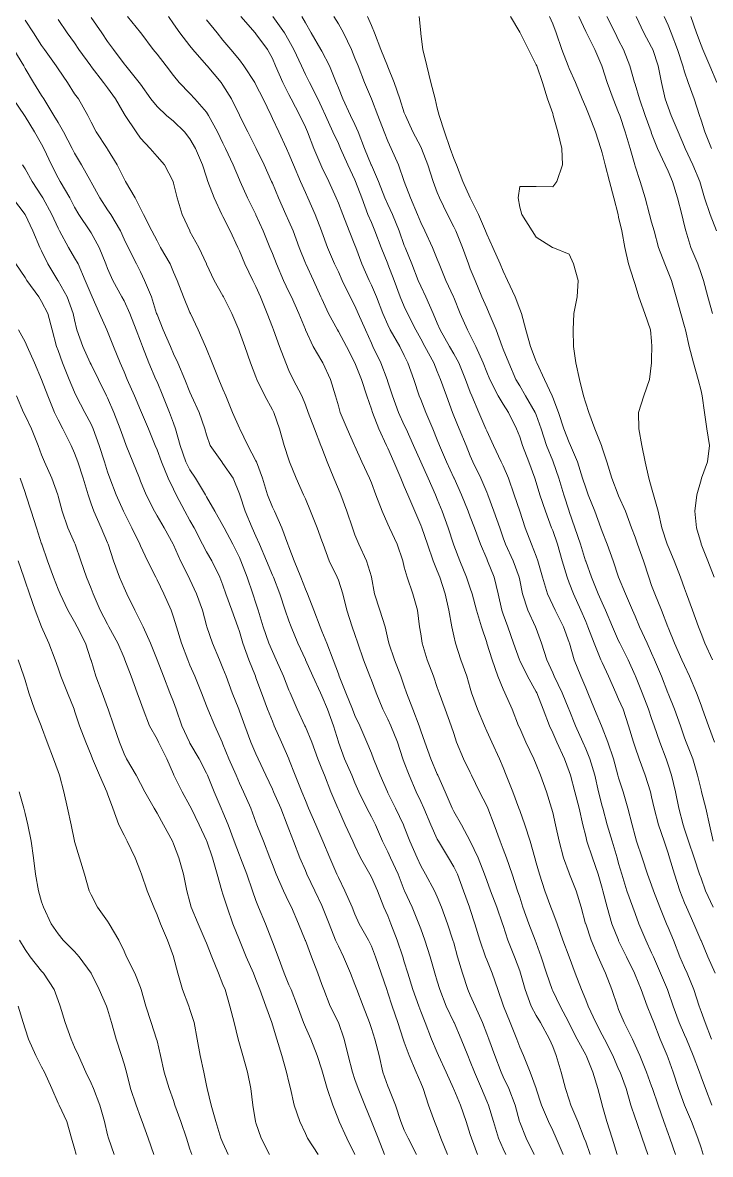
# Model space of a CAD drawing. Header units: centimetres. Extents: x 0 to 642158, y -847 to 649707.
# Drawn here: x 617142.67 to 617163.53, y 620600.76 to 620635.06 of the extents above; entities that cross this region are included whole.
import ezdxf

# ---------------------------------------------------------------- set-up
doc = ezdxf.new("R2010")
doc.units = ezdxf.units.CM
doc.header["$MEASUREMENT"] = 0
doc.layers.add('WAL_topographie 0.5', color=253, linetype='Continuous', lineweight=20)

msp = doc.modelspace()

# ---------------------------------------------------------------- linework, layer by layer
at = {"layer": 'WAL_topographie 0.5'}
for points in [[(617142.75, 620635.137), (617143.005, 620634.75), (617143.25, 620634.372), (617143.336, 620634.25), (617143.693, 620633.75), (617143.75, 620633.663), (617144.032, 620633.25), (617144.25, 620632.91), (617144.364, 620632.75), (617144.653, 620632.25), (617144.75, 620632.046), (617144.901, 620631.75), (617145.238, 620631.25), (617145.25, 620631.23), (617145.545, 620630.75), (617145.75, 620630.333), (617145.799, 620630.25), (617146.084, 620629.75), (617146.25, 620629.432), (617146.336, 620629.25), (617146.592, 620628.75), (617146.75, 620628.448), (617146.859, 620628.25), (617147.144, 620627.75), (617147.25, 620627.502), (617147.359, 620627.25), (617147.557, 620626.75), (617147.75, 620626.274), (617147.762, 620626.25), (617147.994, 620625.75), (617148.218, 620625.25), (617148.25, 620625.174), (617148.42, 620624.75), (617148.629, 620624.25), (617148.75, 620623.955), (617148.834, 620623.75), (617149.041, 620623.25), (617149.25, 620622.775), (617149.262, 620622.75), (617149.509, 620622.25), (617149.75, 620621.777), (617149.762, 620621.75), (617149.949, 620621.25), (617150.104, 620620.75), (617150.25, 620620.375), (617150.309, 620620.25), (617150.535, 620619.75), (617150.719, 620619.25), (617150.75, 620619.17), (617150.914, 620618.75), (617151.114, 620618.25), (617151.25, 620617.89), (617151.31, 620617.75), (617151.507, 620617.25), (617151.697, 620616.75), (617151.75, 620616.616), (617151.899, 620616.25), (617152.091, 620615.75), (617152.25, 620615.321), (617152.278, 620615.25), (617152.475, 620614.75), (617152.679, 620614.25), (617152.75, 620614.065), (617152.898, 620613.75), (617153.113, 620613.25), (617153.25, 620612.923), (617153.32, 620612.75), (617153.522, 620612.25), (617153.735, 620611.75), (617153.75, 620611.721), (617153.982, 620611.25), (617154.226, 620610.75), (617154.25, 620610.689), (617154.422, 620610.25), (617154.635, 620609.75), (617154.75, 620609.5), (617154.895, 620609.25), (617155.164, 620608.75), (617155.25, 620608.563), (617155.377, 620608.25), (617155.564, 620607.75), (617155.726, 620607.25), (617155.75, 620607.166), (617155.867, 620606.75), (617156.011, 620606.25), (617156.18, 620605.75), (617156.25, 620605.588), (617156.399, 620605.25), (617156.619, 620604.75), (617156.75, 620604.412), (617156.81, 620604.25), (617156.996, 620603.75), (617157.188, 620603.25), (617157.25, 620603.111), (617157.416, 620602.75), (617157.607, 620602.25), (617157.744, 620601.75), (617157.75, 620601.733), (617157.943, 620601.25), (617158.184, 620600.75)], [(617143.75, 620635.158), (617144.03, 620634.75), (617144.25, 620634.45), (617144.384, 620634.25), (617144.741, 620633.75), (617144.75, 620633.738), (617145.128, 620633.25), (617145.25, 620633.087), (617145.495, 620632.75), (617145.75, 620632.303), (617145.782, 620632.25), (617146.113, 620631.75), (617146.25, 620631.561), (617146.539, 620631.25), (617146.75, 620631.007), (617146.976, 620630.75), (617147.236, 620630.25), (617147.25, 620630.202), (617147.359, 620629.75), (617147.517, 620629.25), (617147.741, 620628.75), (617147.75, 620628.734), (617148.018, 620628.25), (617148.247, 620627.75), (617148.25, 620627.744), (617148.488, 620627.25), (617148.75, 620626.782), (617148.767, 620626.75), (617149.024, 620626.25), (617149.231, 620625.75), (617149.25, 620625.694), (617149.411, 620625.25), (617149.584, 620624.75), (617149.75, 620624.323), (617149.776, 620624.25), (617150.015, 620623.75), (617150.25, 620623.33), (617150.291, 620623.25), (617150.462, 620622.75), (617150.608, 620622.25), (617150.75, 620621.808), (617150.77, 620621.75), (617150.965, 620621.25), (617151.19, 620620.75), (617151.25, 620620.624), (617151.408, 620620.25), (617151.61, 620619.75), (617151.75, 620619.353), (617151.785, 620619.25), (617151.968, 620618.75), (617152.213, 620618.25), (617152.25, 620618.16), (617152.386, 620617.75), (617152.508, 620617.25), (617152.668, 620616.75), (617152.75, 620616.513), (617152.836, 620616.25), (617153.009, 620615.75), (617153.204, 620615.25), (617153.25, 620615.13), (617153.393, 620614.75), (617153.603, 620614.25), (617153.75, 620613.948), (617153.838, 620613.75), (617154.041, 620613.25), (617154.209, 620612.75), (617154.25, 620612.64), (617154.396, 620612.25), (617154.611, 620611.75), (617154.75, 620611.45), (617154.837, 620611.25), (617155.049, 620610.75), (617155.25, 620610.309), (617155.282, 620610.25), (617155.588, 620609.75), (617155.75, 620609.475), (617155.86, 620609.25), (617156.048, 620608.75), (617156.225, 620608.25), (617156.25, 620608.175), (617156.392, 620607.75), (617156.544, 620607.25), (617156.715, 620606.75), (617156.75, 620606.659), (617156.914, 620606.25), (617157.086, 620605.75), (617157.25, 620605.282), (617157.26, 620605.25), (617157.459, 620604.75), (617157.66, 620604.25), (617157.75, 620604.012), (617157.863, 620603.75), (617158.071, 620603.25), (617158.249, 620602.75), (617158.25, 620602.747), (617158.41, 620602.25), (617158.618, 620601.75), (617158.75, 620601.48), (617158.859, 620601.25), (617159.07, 620600.75)], [(617144.75, 620635.22), (617145.081, 620634.75), (617145.25, 620634.489), (617145.426, 620634.25), (617145.75, 620633.817), (617145.805, 620633.75), (617146.212, 620633.25), (617146.25, 620633.196), (617146.565, 620632.75), (617146.75, 620632.519), (617147.038, 620632.25), (617147.25, 620632.072), (617147.581, 620631.75), (617147.75, 620631.538), (617147.915, 620631.25), (617148.129, 620630.75), (617148.25, 620630.382), (617148.296, 620630.25), (617148.485, 620629.75), (617148.718, 620629.25), (617148.75, 620629.189), (617148.966, 620628.75), (617149.203, 620628.25), (617149.25, 620628.146), (617149.415, 620627.75), (617149.655, 620627.25), (617149.75, 620627.062), (617149.892, 620626.75), (617150.09, 620626.25), (617150.25, 620625.836), (617150.281, 620625.75), (617150.468, 620625.25), (617150.653, 620624.75), (617150.75, 620624.518), (617150.883, 620624.25), (617151.137, 620623.75), (617151.25, 620623.479), (617151.332, 620623.25), (617151.527, 620622.75), (617151.722, 620622.25), (617151.75, 620622.178), (617151.907, 620621.75), (617152.115, 620621.25), (617152.25, 620620.919), (617152.323, 620620.75), (617152.511, 620620.25), (617152.675, 620619.75), (617152.75, 620619.54), (617152.867, 620619.25), (617153.107, 620618.75), (617153.25, 620618.259), (617153.253, 620618.25), (617153.35, 620617.75), (617153.506, 620617.25), (617153.669, 620616.75), (617153.75, 620616.382), (617153.779, 620616.25), (617153.95, 620615.75), (617154.147, 620615.25), (617154.25, 620614.953), (617154.321, 620614.75), (617154.505, 620614.25), (617154.697, 620613.75), (617154.75, 620613.598), (617154.875, 620613.25), (617155.051, 620612.75), (617155.25, 620612.284), (617155.266, 620612.25), (617155.492, 620611.75), (617155.699, 620611.25), (617155.75, 620611.147), (617155.98, 620610.75), (617156.249, 620610.25), (617156.25, 620610.248), (617156.485, 620609.75), (617156.682, 620609.25), (617156.75, 620609.06), (617156.862, 620608.75), (617157.055, 620608.25), (617157.231, 620607.75), (617157.25, 620607.692), (617157.394, 620607.25), (617157.594, 620606.75), (617157.75, 620606.318), (617157.772, 620606.25), (617157.911, 620605.75), (617158.101, 620605.25), (617158.25, 620604.971), (617158.378, 620604.75), (617158.653, 620604.25), (617158.75, 620604.023), (617158.86, 620603.75), (617159.011, 620603.25), (617159.135, 620602.75), (617159.25, 620602.407), (617159.303, 620602.25), (617159.512, 620601.75), (617159.709, 620601.25), (617159.75, 620601.138), (617159.886, 620600.75)], [(617145.859, 620635.25), (617146.25, 620634.763), (617146.259, 620634.75), (617146.637, 620634.25), (617146.75, 620634.108), (617147.032, 620633.75), (617147.25, 620633.456), (617147.42, 620633.25), (617147.75, 620632.913), (617147.901, 620632.75), (617148.25, 620632.35), (617148.315, 620632.25), (617148.583, 620631.75), (617148.75, 620631.408), (617148.83, 620631.25), (617149.06, 620630.75), (617149.25, 620630.295), (617149.269, 620630.25), (617149.497, 620629.75), (617149.745, 620629.25), (617149.75, 620629.239), (617149.968, 620628.75), (617150.174, 620628.25), (617150.25, 620628.064), (617150.371, 620627.75), (617150.589, 620627.25), (617150.75, 620626.907), (617150.825, 620626.75), (617151.046, 620626.25), (617151.25, 620625.758), (617151.254, 620625.75), (617151.488, 620625.25), (617151.75, 620624.797), (617151.777, 620624.75), (617152.014, 620624.25), (617152.164, 620623.75), (617152.25, 620623.447), (617152.308, 620623.25), (617152.521, 620622.75), (617152.738, 620622.25), (617152.75, 620622.223), (617152.963, 620621.75), (617153.194, 620621.25), (617153.25, 620621.112), (617153.39, 620620.75), (617153.578, 620620.25), (617153.75, 620619.861), (617153.799, 620619.75), (617154.035, 620619.25), (617154.202, 620618.75), (617154.25, 620618.559), (617154.333, 620618.25), (617154.508, 620617.75), (617154.648, 620617.25), (617154.714, 620616.75), (617154.75, 620616.532), (617154.795, 620616.25), (617154.946, 620615.75), (617155.131, 620615.25), (617155.25, 620614.908), (617155.306, 620614.75), (617155.485, 620614.25), (617155.675, 620613.75), (617155.75, 620613.512), (617155.837, 620613.25), (617156.042, 620612.75), (617156.25, 620612.337), (617156.292, 620612.25), (617156.533, 620611.75), (617156.75, 620611.324), (617156.783, 620611.25), (617156.97, 620610.75), (617157.154, 620610.25), (617157.25, 620610.009), (617157.349, 620609.75), (617157.518, 620609.25), (617157.683, 620608.75), (617157.75, 620608.549), (617157.848, 620608.25), (617158.026, 620607.75), (617158.22, 620607.25), (617158.25, 620607.17), (617158.404, 620606.75), (617158.562, 620606.25), (617158.733, 620605.75), (617158.75, 620605.714), (617158.976, 620605.25), (617159.237, 620604.75), (617159.25, 620604.724), (617159.495, 620604.25), (617159.75, 620603.777), (617159.764, 620603.75), (617159.966, 620603.25), (617160.12, 620602.75), (617160.25, 620602.259), (617160.252, 620602.25), (617160.39, 620601.75), (617160.556, 620601.25), (617160.701, 620600.75)], [(617147.095, 620635.25), (617147.25, 620635.024), (617147.441, 620634.75), (617147.75, 620634.361), (617147.839, 620634.25), (617148.25, 620633.77), (617148.267, 620633.75), (617148.692, 620633.25), (617148.75, 620633.17), (617149.011, 620632.75), (617149.25, 620632.26), (617149.255, 620632.25), (617149.504, 620631.75), (617149.75, 620631.269), (617149.759, 620631.25), (617149.998, 620630.75), (617150.225, 620630.25), (617150.25, 620630.194), (617150.438, 620629.75), (617150.661, 620629.25), (617150.75, 620629.047), (617150.876, 620628.75), (617151.056, 620628.25), (617151.25, 620627.774), (617151.26, 620627.75), (617151.491, 620627.25), (617151.721, 620626.75), (617151.75, 620626.686), (617151.955, 620626.25), (617152.22, 620625.75), (617152.25, 620625.699), (617152.499, 620625.25), (617152.75, 620624.754), (617152.752, 620624.75), (617152.948, 620624.25), (617153.112, 620623.75), (617153.25, 620623.349), (617153.282, 620623.25), (617153.473, 620622.75), (617153.709, 620622.25), (617153.75, 620622.164), (617153.932, 620621.75), (617154.144, 620621.25), (617154.25, 620621), (617154.352, 620620.75), (617154.565, 620620.25), (617154.75, 620619.826), (617154.779, 620619.75), (617154.95, 620619.25), (617155.123, 620618.75), (617155.25, 620618.449), (617155.328, 620618.25), (617155.492, 620617.75), (617155.602, 620617.25), (617155.693, 620616.75), (617155.75, 620616.48), (617155.801, 620616.25), (617155.963, 620615.75), (617156.141, 620615.25), (617156.25, 620614.891), (617156.292, 620614.75), (617156.47, 620614.25), (617156.68, 620613.75), (617156.75, 620613.588), (617156.903, 620613.25), (617157.138, 620612.75), (617157.25, 620612.481), (617157.343, 620612.25), (617157.54, 620611.75), (617157.727, 620611.25), (617157.75, 620611.182), (617157.902, 620610.75), (617158.063, 620610.25), (617158.206, 620609.75), (617158.25, 620609.596), (617158.349, 620609.25), (617158.509, 620608.75), (617158.693, 620608.25), (617158.75, 620608.101), (617158.881, 620607.75), (617159.06, 620607.25), (617159.248, 620606.75), (617159.25, 620606.744), (617159.43, 620606.25), (617159.621, 620605.75), (617159.75, 620605.445), (617159.83, 620605.25), (617160.054, 620604.75), (617160.25, 620604.379), (617160.318, 620604.25), (617160.574, 620603.75), (617160.75, 620603.344), (617160.791, 620603.25), (617160.973, 620602.75), (617161.121, 620602.25), (617161.25, 620601.861), (617161.287, 620601.75), (617161.459, 620601.25), (617161.632, 620600.75)], [(617148.25, 620635.148), (617148.572, 620634.75), (617148.75, 620634.534), (617148.988, 620634.25), (617149.25, 620633.935), (617149.387, 620633.75), (617149.712, 620633.25), (617149.75, 620633.18), (617149.969, 620632.75), (617150.208, 620632.25), (617150.25, 620632.161), (617150.442, 620631.75), (617150.674, 620631.25), (617150.75, 620631.087), (617150.891, 620630.75), (617151.104, 620630.25), (617151.25, 620629.918), (617151.326, 620629.75), (617151.549, 620629.25), (617151.739, 620628.75), (617151.75, 620628.72), (617151.92, 620628.25), (617152.137, 620627.75), (617152.25, 620627.506), (617152.363, 620627.25), (617152.61, 620626.75), (617152.75, 620626.479), (617152.854, 620626.25), (617153.069, 620625.75), (617153.25, 620625.348), (617153.296, 620625.25), (617153.534, 620624.75), (617153.726, 620624.25), (617153.75, 620624.176), (617153.891, 620623.75), (617154.077, 620623.25), (617154.25, 620622.865), (617154.303, 620622.75), (617154.527, 620622.25), (617154.75, 620621.75), (617154.75, 620621.75), (617154.975, 620621.25), (617155.196, 620620.75), (617155.25, 620620.615), (617155.393, 620620.25), (617155.577, 620619.75), (617155.742, 620619.25), (617155.75, 620619.228), (617155.933, 620618.75), (617156.138, 620618.25), (617156.25, 620617.92), (617156.306, 620617.75), (617156.442, 620617.25), (617156.589, 620616.75), (617156.75, 620616.269), (617156.756, 620616.25), (617156.912, 620615.75), (617157.09, 620615.25), (617157.25, 620614.861), (617157.301, 620614.75), (617157.518, 620614.25), (617157.715, 620613.75), (617157.75, 620613.674), (617157.937, 620613.25), (617158.176, 620612.75), (617158.25, 620612.571), (617158.377, 620612.25), (617158.558, 620611.75), (617158.717, 620611.25), (617158.75, 620611.119), (617158.834, 620610.75), (617158.943, 620610.25), (617159.079, 620609.75), (617159.25, 620609.277), (617159.261, 620609.25), (617159.458, 620608.75), (617159.614, 620608.25), (617159.749, 620607.75), (617159.75, 620607.747), (617159.919, 620607.25), (617160.13, 620606.75), (617160.25, 620606.468), (617160.349, 620606.25), (617160.544, 620605.75), (617160.71, 620605.25), (617160.75, 620605.152), (617160.917, 620604.75), (617161.165, 620604.25), (617161.25, 620604.067), (617161.39, 620603.75), (617161.596, 620603.25), (617161.75, 620602.825), (617161.776, 620602.75), (617161.944, 620602.25), (617162.123, 620601.75), (617162.25, 620601.387), (617162.299, 620601.25), (617162.475, 620600.75)], [(617149.29, 620635.25), (617149.728, 620634.75), (617149.75, 620634.724), (617150.104, 620634.25), (617150.25, 620633.973), (617150.342, 620633.75), (617150.563, 620633.25), (617150.75, 620632.886), (617150.82, 620632.75), (617151.082, 620632.25), (617151.25, 620631.894), (617151.313, 620631.75), (617151.505, 620631.25), (617151.721, 620630.75), (617151.75, 620630.687), (617151.96, 620630.25), (617152.184, 620629.75), (617152.25, 620629.591), (617152.381, 620629.25), (617152.576, 620628.75), (617152.75, 620628.313), (617152.775, 620628.25), (617152.962, 620627.75), (617153.181, 620627.25), (617153.25, 620627.107), (617153.403, 620626.75), (617153.597, 620626.25), (617153.75, 620625.899), (617153.824, 620625.75), (617154.11, 620625.25), (617154.25, 620624.978), (617154.36, 620624.75), (617154.543, 620624.25), (617154.705, 620623.75), (617154.75, 620623.637), (617154.903, 620623.25), (617155.111, 620622.75), (617155.25, 620622.415), (617155.318, 620622.25), (617155.529, 620621.75), (617155.75, 620621.267), (617155.758, 620621.25), (617155.985, 620620.75), (617156.187, 620620.25), (617156.25, 620620.083), (617156.374, 620619.75), (617156.558, 620619.25), (617156.75, 620618.813), (617156.777, 620618.75), (617156.975, 620618.25), (617157.092, 620617.75), (617157.211, 620617.25), (617157.25, 620617.135), (617157.391, 620616.75), (617157.56, 620616.25), (617157.738, 620615.75), (617157.75, 620615.725), (617157.988, 620615.25), (617158.25, 620614.779), (617158.265, 620614.75), (617158.465, 620614.25), (617158.653, 620613.75), (617158.75, 620613.54), (617158.876, 620613.25), (617159.104, 620612.75), (617159.25, 620612.364), (617159.289, 620612.25), (617159.426, 620611.75), (617159.551, 620611.25), (617159.663, 620610.75), (617159.75, 620610.4), (617159.787, 620610.25), (617159.952, 620609.75), (617160.128, 620609.25), (617160.25, 620608.828), (617160.27, 620608.75), (617160.397, 620608.25), (617160.546, 620607.75), (617160.741, 620607.25), (617160.75, 620607.231), (617160.99, 620606.75), (617161.231, 620606.25), (617161.25, 620606.204), (617161.43, 620605.75), (617161.619, 620605.25), (617161.75, 620604.926), (617161.815, 620604.75), (617162.013, 620604.25), (617162.223, 620603.75), (617162.25, 620603.677), (617162.404, 620603.25), (617162.568, 620602.75), (617162.75, 620602.253), (617162.751, 620602.25), (617162.962, 620601.75), (617163.15, 620601.25), (617163.25, 620600.952), (617163.313, 620600.75)], [(617150.263, 620635.25), (617150.614, 620634.75), (617150.75, 620634.522), (617150.903, 620634.25), (617151.132, 620633.75), (617151.25, 620633.496), (617151.372, 620633.25), (617151.623, 620632.75), (617151.75, 620632.489), (617151.858, 620632.25), (617152.085, 620631.75), (617152.25, 620631.396), (617152.316, 620631.25), (617152.538, 620630.75), (617152.75, 620630.3), (617152.772, 620630.25), (617152.958, 620629.75), (617153.148, 620629.25), (617153.25, 620629.005), (617153.355, 620628.75), (617153.546, 620628.25), (617153.748, 620627.75), (617153.75, 620627.745), (617153.937, 620627.25), (617154.123, 620626.75), (617154.25, 620626.456), (617154.346, 620626.25), (617154.602, 620625.75), (617154.75, 620625.48), (617154.873, 620625.25), (617155.14, 620624.75), (617155.25, 620624.489), (617155.352, 620624.25), (617155.528, 620623.75), (617155.708, 620623.25), (617155.75, 620623.146), (617155.909, 620622.75), (617156.121, 620622.25), (617156.25, 620621.935), (617156.33, 620621.75), (617156.57, 620621.25), (617156.75, 620620.828), (617156.781, 620620.75), (617156.969, 620620.25), (617157.144, 620619.75), (617157.25, 620619.45), (617157.32, 620619.25), (617157.552, 620618.75), (617157.733, 620618.25), (617157.75, 620618.165), (617157.832, 620617.75), (617157.998, 620617.25), (617158.231, 620616.75), (617158.25, 620616.696), (617158.414, 620616.25), (617158.571, 620615.75), (617158.75, 620615.359), (617158.797, 620615.25), (617159.04, 620614.75), (617159.242, 620614.25), (617159.25, 620614.231), (617159.441, 620613.75), (617159.664, 620613.25), (617159.75, 620613.055), (617159.875, 620612.75), (617160.024, 620612.25), (617160.142, 620611.75), (617160.25, 620611.315), (617160.267, 620611.25), (617160.406, 620610.75), (617160.552, 620610.25), (617160.7, 620609.75), (617160.75, 620609.573), (617160.845, 620609.25), (617161.002, 620608.75), (617161.183, 620608.25), (617161.25, 620608.06), (617161.363, 620607.75), (617161.571, 620607.25), (617161.75, 620606.866), (617161.802, 620606.75), (617162.023, 620606.25), (617162.231, 620605.75), (617162.25, 620605.698), (617162.407, 620605.25), (617162.588, 620604.75), (617162.75, 620604.378), (617162.805, 620604.25), (617163.01, 620603.75), (617163.199, 620603.25), (617163.25, 620603.106), (617163.379, 620602.75), (617163.573, 620602.25)], [(617151.145, 620635.25), (617151.25, 620635.054), (617151.425, 620634.75), (617151.722, 620634.25), (617151.75, 620634.195), (617151.978, 620633.75), (617152.184, 620633.25), (617152.25, 620633.085), (617152.386, 620632.75), (617152.619, 620632.25), (617152.75, 620631.972), (617152.849, 620631.75), (617153.042, 620631.25), (617153.246, 620630.75), (617153.25, 620630.74), (617153.468, 620630.25), (617153.663, 620629.75), (617153.75, 620629.553), (617153.891, 620629.25), (617154.091, 620628.75), (617154.25, 620628.31), (617154.274, 620628.25), (617154.481, 620627.75), (617154.674, 620627.25), (617154.75, 620627.071), (617154.901, 620626.75), (617155.124, 620626.25), (617155.25, 620625.95), (617155.336, 620625.75), (617155.619, 620625.25), (617155.75, 620625.023), (617155.899, 620624.75), (617156.103, 620624.25), (617156.25, 620623.858), (617156.294, 620623.75), (617156.507, 620623.25), (617156.725, 620622.75), (617156.75, 620622.692), (617156.95, 620622.25), (617157.192, 620621.75), (617157.25, 620621.627), (617157.411, 620621.25), (617157.579, 620620.75), (617157.75, 620620.253), (617157.751, 620620.25), (617157.919, 620619.75), (617158.106, 620619.25), (617158.25, 620618.887), (617158.3, 620618.75), (617158.44, 620618.25), (617158.59, 620617.75), (617158.75, 620617.409), (617158.827, 620617.25), (617159.076, 620616.75), (617159.25, 620616.277), (617159.259, 620616.25), (617159.4, 620615.75), (617159.599, 620615.25), (617159.75, 620614.896), (617159.813, 620614.75), (617160.022, 620614.25), (617160.229, 620613.75), (617160.25, 620613.697), (617160.42, 620613.25), (617160.59, 620612.75), (617160.729, 620612.25), (617160.75, 620612.172), (617160.883, 620611.75), (617161.028, 620611.25), (617161.155, 620610.75), (617161.25, 620610.401), (617161.295, 620610.25), (617161.461, 620609.75), (617161.628, 620609.25), (617161.75, 620608.921), (617161.811, 620608.75), (617161.999, 620608.25), (617162.201, 620607.75), (617162.25, 620607.633), (617162.409, 620607.25), (617162.607, 620606.75), (617162.75, 620606.418), (617162.825, 620606.25), (617163.027, 620605.75), (617163.193, 620605.25), (617163.25, 620605.092), (617163.378, 620604.75), (617163.561, 620604.25)], [(617152.113, 620635.25), (617152.25, 620635.026), (617152.406, 620634.75), (617152.646, 620634.25), (617152.75, 620633.991), (617152.846, 620633.75), (617153.039, 620633.25), (617153.25, 620632.758), (617153.253, 620632.75), (617153.447, 620632.25), (617153.639, 620631.75), (617153.75, 620631.474), (617153.856, 620631.25), (617154.078, 620630.75), (617154.248, 620630.25), (617154.25, 620630.244), (617154.44, 620629.75), (617154.649, 620629.25), (617154.75, 620629.001), (617154.867, 620628.75), (617155.103, 620628.25), (617155.25, 620627.892), (617155.307, 620627.75), (617155.513, 620627.25), (617155.742, 620626.75), (617155.75, 620626.729), (617155.947, 620626.25), (617156.166, 620625.75), (617156.25, 620625.59), (617156.416, 620625.25), (617156.638, 620624.75), (617156.75, 620624.47), (617156.843, 620624.25), (617157.101, 620623.75), (617157.25, 620623.499), (617157.409, 620623.25), (617157.655, 620622.75), (617157.75, 620622.506), (617157.833, 620622.25), (617158.024, 620621.75), (617158.208, 620621.25), (617158.25, 620621.121), (617158.363, 620620.75), (617158.528, 620620.25), (617158.718, 620619.75), (617158.75, 620619.669), (617158.895, 620619.25), (617159.038, 620618.75), (617159.184, 620618.25), (617159.25, 620618.083), (617159.378, 620617.75), (617159.598, 620617.25), (617159.75, 620616.906), (617159.818, 620616.75), (617160.011, 620616.25), (617160.214, 620615.75), (617160.25, 620615.668), (617160.44, 620615.25), (617160.661, 620614.75), (617160.75, 620614.558), (617160.885, 620614.25), (617161.051, 620613.75), (617161.2, 620613.25), (617161.25, 620613.104), (617161.375, 620612.75), (617161.558, 620612.25), (617161.714, 620611.75), (617161.75, 620611.599), (617161.826, 620611.25), (617161.954, 620610.75), (617162.128, 620610.25), (617162.25, 620609.892), (617162.294, 620609.75), (617162.442, 620609.25), (617162.606, 620608.75), (617162.75, 620608.386), (617162.804, 620608.25), (617163.032, 620607.75), (617163.245, 620607.25), (617163.25, 620607.237), (617163.455, 620606.75), (617163.672, 620606.25)], [(617153.138, 620635.25), (617153.25, 620634.976), (617153.342, 620634.75), (617153.54, 620634.25), (617153.737, 620633.75), (617153.75, 620633.719), (617153.938, 620633.25), (617154.109, 620632.75), (617154.25, 620632.334), (617154.281, 620632.25), (617154.513, 620631.75), (617154.75, 620631.302), (617154.775, 620631.25), (617154.966, 620630.75), (617155.127, 620630.25), (617155.25, 620629.916), (617155.316, 620629.75), (617155.556, 620629.25), (617155.75, 620628.874), (617155.812, 620628.75), (617156.013, 620628.25), (617156.192, 620627.75), (617156.25, 620627.605), (617156.396, 620627.25), (617156.604, 620626.75), (617156.75, 620626.416), (617156.827, 620626.25), (617157.039, 620625.75), (617157.219, 620625.25), (617157.25, 620625.17), (617157.415, 620624.75), (617157.634, 620624.25), (617157.75, 620624.052), (617157.926, 620623.75), (617158.217, 620623.25), (617158.25, 620623.17), (617158.399, 620622.75), (617158.565, 620622.25), (617158.75, 620621.784), (617158.764, 620621.75), (617158.936, 620621.25), (617159.087, 620620.75), (617159.248, 620620.25), (617159.25, 620620.245), (617159.425, 620619.75), (617159.592, 620619.25), (617159.745, 620618.75), (617159.75, 620618.734), (617159.925, 620618.25), (617160.131, 620617.75), (617160.25, 620617.478), (617160.356, 620617.25), (617160.565, 620616.75), (617160.75, 620616.324), (617160.785, 620616.25), (617161.035, 620615.75), (617161.25, 620615.271), (617161.259, 620615.25), (617161.466, 620614.75), (617161.659, 620614.25), (617161.75, 620613.973), (617161.827, 620613.75), (617161.997, 620613.25), (617162.186, 620612.75), (617162.25, 620612.562), (617162.352, 620612.25), (617162.47, 620611.75), (617162.574, 620611.25), (617162.706, 620610.75), (617162.75, 620610.617), (617162.87, 620610.25), (617163.037, 620609.75), (617163.206, 620609.25), (617163.25, 620609.126), (617163.385, 620608.75), (617163.615, 620608.25)], [(617154.696, 620635.25), (617154.748, 620634.75), (617154.75, 620634.725), (617154.815, 620634.25), (617154.928, 620633.75), (617155.056, 620633.25), (617155.185, 620632.75), (617155.25, 620632.472), (617155.308, 620632.25), (617155.465, 620631.75), (617155.643, 620631.25), (617155.75, 620630.949), (617155.828, 620630.75), (617156.023, 620630.25), (617156.25, 620629.75), (617156.25, 620629.75), (617156.499, 620629.25), (617156.712, 620628.75), (617156.75, 620628.656), (617156.936, 620628.25), (617157.16, 620627.75), (617157.25, 620627.529), (617157.381, 620627.25), (617157.61, 620626.75), (617157.75, 620626.38), (617157.8, 620626.25), (617157.936, 620625.75), (617158.08, 620625.25), (617158.25, 620624.796), (617158.269, 620624.75), (617158.501, 620624.25), (617158.732, 620623.75), (617158.75, 620623.704), (617158.922, 620623.25), (617159.09, 620622.75), (617159.25, 620622.331), (617159.287, 620622.25), (617159.499, 620621.75), (617159.657, 620621.25), (617159.75, 620620.959), (617159.826, 620620.75), (617160.028, 620620.25), (617160.211, 620619.75), (617160.25, 620619.637), (617160.398, 620619.25), (617160.581, 620618.75), (617160.75, 620618.25), (617160.75, 620618.25), (617160.962, 620617.75), (617161.174, 620617.25), (617161.25, 620617.068), (617161.384, 620616.75), (617161.612, 620616.25), (617161.75, 620615.949), (617161.84, 620615.75), (617162.047, 620615.25), (617162.241, 620614.75), (617162.25, 620614.727), (617162.445, 620614.25), (617162.621, 620613.75), (617162.75, 620613.388), (617162.802, 620613.25), (617162.995, 620612.75), (617163.141, 620612.25), (617163.25, 620611.811), (617163.267, 620611.75), (617163.396, 620611.25), (617163.501, 620610.75), (617163.614, 620610.25)], [(617157.465, 620635.25), (617157.75, 620634.773), (617157.763, 620634.75), (617158.017, 620634.25), (617158.25, 620633.787), (617158.265, 620633.75), (617158.437, 620633.25), (617158.591, 620632.75), (617158.75, 620632.304), (617158.767, 620632.25), (617158.91, 620631.75), (617159.024, 620631.25), (617159.044, 620630.75), (617158.88, 620630.25), (617158.75, 620630.088), (617158.25, 620630.096), (617157.75, 620630.092), (617157.707, 620629.75), (617157.75, 620629.468), (617157.815, 620629.25), (617158.123, 620628.75), (617158.25, 620628.564), (617158.741, 620628.25), (617158.75, 620628.245), (617159.25, 620628.046), (617159.382, 620627.75), (617159.522, 620627.25), (617159.489, 620626.75), (617159.386, 620626.25), (617159.369, 620625.75), (617159.381, 620625.25), (617159.45, 620624.75), (617159.561, 620624.25), (617159.685, 620623.75), (617159.75, 620623.526), (617159.841, 620623.25), (617160.03, 620622.75), (617160.225, 620622.25), (617160.25, 620622.176), (617160.392, 620621.75), (617160.548, 620621.25), (617160.739, 620620.75), (617160.75, 620620.724), (617160.955, 620620.25), (617161.144, 620619.75), (617161.25, 620619.463), (617161.324, 620619.25), (617161.501, 620618.75), (617161.662, 620618.25), (617161.75, 620618.005), (617161.843, 620617.75), (617162.053, 620617.25), (617162.243, 620616.75), (617162.25, 620616.733), (617162.444, 620616.25), (617162.668, 620615.75), (617162.75, 620615.572), (617162.903, 620615.25), (617163.111, 620614.75), (617163.25, 620614.375), (617163.296, 620614.25), (617163.477, 620613.75), (617163.659, 620613.25)], [(617158.65, 620635.25), (617158.75, 620635.028), (617158.858, 620634.75), (617159.027, 620634.25), (617159.219, 620633.75), (617159.25, 620633.676), (617159.44, 620633.25), (617159.648, 620632.75), (617159.75, 620632.499), (617159.853, 620632.25), (617160.049, 620631.75), (617160.213, 620631.25), (617160.25, 620631.118), (617160.345, 620630.75), (617160.475, 620630.25), (617160.605, 620629.75), (617160.732, 620629.25), (617160.75, 620629.171), (617160.842, 620628.75), (617160.936, 620628.25), (617161.049, 620627.75), (617161.211, 620627.25), (617161.25, 620627.126), (617161.366, 620626.75), (617161.546, 620626.25), (617161.72, 620625.75), (617161.75, 620625.409), (617161.761, 620625.25), (617161.75, 620624.861), (617161.745, 620624.75), (617161.688, 620624.25), (617161.509, 620623.75), (617161.355, 620623.25), (617161.363, 620622.75), (617161.455, 620622.25), (617161.549, 620621.75), (617161.661, 620621.25), (617161.75, 620620.957), (617161.811, 620620.75), (617161.948, 620620.25), (617162.063, 620619.75), (617162.225, 620619.25), (617162.25, 620619.187), (617162.438, 620618.75), (617162.623, 620618.25), (617162.75, 620617.909), (617162.809, 620617.75), (617162.992, 620617.25), (617163.172, 620616.75), (617163.25, 620616.548), (617163.367, 620616.25), (617163.592, 620615.75)], [(617159.54, 620635.25), (617159.75, 620634.792), (617159.771, 620634.75), (617160.027, 620634.25), (617160.24, 620633.75), (617160.25, 620633.722), (617160.397, 620633.25), (617160.58, 620632.75), (617160.75, 620632.336), (617160.781, 620632.25), (617160.951, 620631.75), (617161.097, 620631.25), (617161.239, 620630.75), (617161.25, 620630.713), (617161.402, 620630.25), (617161.554, 620629.75), (617161.688, 620629.25), (617161.75, 620629.016), (617161.822, 620628.75), (617161.959, 620628.25), (617162.146, 620627.75), (617162.25, 620627.495), (617162.349, 620627.25), (617162.492, 620626.75), (617162.636, 620626.25), (617162.75, 620625.852), (617162.779, 620625.75), (617162.888, 620625.25), (617163.016, 620624.75), (617163.165, 620624.25), (617163.25, 620623.898), (617163.286, 620623.75), (617163.351, 620623.25), (617163.426, 620622.75), (617163.509, 620622.25), (617163.449, 620621.75), (617163.266, 620621.25), (617163.25, 620621.204), (617163.12, 620620.75), (617163.064, 620620.25), (617163.114, 620619.75), (617163.25, 620619.276), (617163.257, 620619.25), (617163.456, 620618.75), (617163.65, 620618.25)], [(617160.396, 620635.25), (617160.646, 620634.75), (617160.75, 620634.536), (617160.895, 620634.25), (617161.089, 620633.75), (617161.233, 620633.25), (617161.25, 620633.196), (617161.384, 620632.75), (617161.551, 620632.25), (617161.734, 620631.75), (617161.75, 620631.707), (617161.933, 620631.25), (617162.161, 620630.75), (617162.25, 620630.56), (617162.382, 620630.25), (617162.532, 620629.75), (617162.662, 620629.25), (617162.75, 620628.902), (617162.789, 620628.75), (617162.94, 620628.25), (617163.147, 620627.75), (617163.25, 620627.463), (617163.321, 620627.25), (617163.45, 620626.75), (617163.593, 620626.25)], [(617161.28, 620635.25), (617161.509, 620634.75), (617161.75, 620634.324), (617161.786, 620634.25), (617161.95, 620633.75), (617162.05, 620633.25), (617162.164, 620632.75), (617162.25, 620632.5), (617162.341, 620632.25), (617162.551, 620631.75), (617162.75, 620631.296), (617162.77, 620631.25), (617163.004, 620630.75), (617163.207, 620630.25), (617163.25, 620630.103), (617163.358, 620629.75), (617163.528, 620629.25), (617163.719, 620628.75)], [(617162.135, 620635.25), (617162.25, 620634.986), (617162.343, 620634.75), (617162.535, 620634.25), (617162.699, 620633.75), (617162.75, 620633.573), (617162.862, 620633.25), (617163.038, 620632.75), (617163.202, 620632.25), (617163.25, 620632.11), (617163.364, 620631.75), (617163.562, 620631.25)], [(617162.941, 620635.25), (617163.111, 620634.75), (617163.25, 620634.378), (617163.301, 620634.25), (617163.512, 620633.75), (617163.723, 620633.25)], [(617142.411, 620634.25), (617142.707, 620633.75), (617142.75, 620633.674), (617143.004, 620633.25), (617143.25, 620632.855), (617143.315, 620632.75), (617143.622, 620632.25), (617143.75, 620632.033), (617143.915, 620631.75), (617144.175, 620631.25), (617144.25, 620631.108), (617144.46, 620630.75), (617144.738, 620630.25), (617144.75, 620630.229), (617145.014, 620629.75), (617145.25, 620629.393), (617145.346, 620629.25), (617145.642, 620628.75), (617145.75, 620628.502), (617145.873, 620628.25), (617146.126, 620627.75), (617146.25, 620627.507), (617146.375, 620627.25), (617146.578, 620626.75), (617146.739, 620626.25), (617146.75, 620626.22), (617146.941, 620625.75), (617147.155, 620625.25), (617147.25, 620625.026), (617147.379, 620624.75), (617147.591, 620624.25), (617147.75, 620623.86), (617147.8, 620623.75), (617148.027, 620623.25), (617148.2, 620622.75), (617148.25, 620622.569), (617148.362, 620622.25), (617148.711, 620621.75), (617148.75, 620621.704), (617149.059, 620621.25), (617149.25, 620620.78), (617149.26, 620620.75), (617149.426, 620620.25), (617149.639, 620619.75), (617149.75, 620619.495), (617149.856, 620619.25), (617150.07, 620618.75), (617150.25, 620618.315), (617150.278, 620618.25), (617150.471, 620617.75), (617150.641, 620617.25), (617150.75, 620616.933), (617150.816, 620616.75), (617151.023, 620616.25), (617151.25, 620615.76), (617151.254, 620615.75), (617151.48, 620615.25), (617151.704, 620614.75), (617151.75, 620614.654), (617151.916, 620614.25), (617152.106, 620613.75), (617152.25, 620613.26), (617152.253, 620613.25), (617152.44, 620612.75), (617152.654, 620612.25), (617152.75, 620612.018), (617152.866, 620611.75), (617153.112, 620611.25), (617153.25, 620610.987), (617153.373, 620610.75), (617153.593, 620610.25), (617153.75, 620609.931), (617153.832, 620609.75), (617154.061, 620609.25), (617154.25, 620608.767), (617154.257, 620608.75), (617154.488, 620608.25), (617154.693, 620607.75), (617154.75, 620607.589), (617154.875, 620607.25), (617155.036, 620606.75), (617155.175, 620606.25), (617155.25, 620606.005), (617155.327, 620605.75), (617155.522, 620605.25), (617155.75, 620604.763), (617155.757, 620604.75), (617155.972, 620604.25), (617156.177, 620603.75), (617156.25, 620603.576), (617156.377, 620603.25), (617156.586, 620602.75), (617156.75, 620602.366), (617156.799, 620602.25), (617156.957, 620601.75), (617157.108, 620601.25), (617157.25, 620600.929), (617157.333, 620600.75)], [(617142.387, 620632.75), (617142.73, 620632.25), (617142.75, 620632.219), (617143.039, 620631.75), (617143.25, 620631.376), (617143.316, 620631.25), (617143.545, 620630.75), (617143.75, 620630.357), (617143.809, 620630.25), (617144.104, 620629.75), (617144.25, 620629.468), (617144.378, 620629.25), (617144.71, 620628.75), (617144.75, 620628.691), (617144.997, 620628.25), (617145.197, 620627.75), (617145.25, 620627.615), (617145.413, 620627.25), (617145.686, 620626.75), (617145.75, 620626.631), (617145.927, 620626.25), (617146.119, 620625.75), (617146.25, 620625.406), (617146.311, 620625.25), (617146.501, 620624.75), (617146.717, 620624.25), (617146.75, 620624.175), (617146.929, 620623.75), (617147.131, 620623.25), (617147.25, 620622.922), (617147.312, 620622.75), (617147.45, 620622.25), (617147.627, 620621.75), (617147.75, 620621.504), (617147.92, 620621.25), (617148.218, 620620.75), (617148.25, 620620.692), (617148.506, 620620.25), (617148.75, 620619.821), (617148.787, 620619.75), (617149.051, 620619.25), (617149.25, 620618.85), (617149.295, 620618.75), (617149.482, 620618.25), (617149.652, 620617.75), (617149.75, 620617.461), (617149.821, 620617.25), (617149.973, 620616.75), (617150.145, 620616.25), (617150.25, 620616), (617150.365, 620615.75), (617150.582, 620615.25), (617150.75, 620614.83), (617150.785, 620614.75), (617151.004, 620614.25), (617151.236, 620613.75), (617151.25, 620613.721), (617151.445, 620613.25), (617151.629, 620612.75), (617151.75, 620612.449), (617151.829, 620612.25), (617152.026, 620611.75), (617152.233, 620611.25), (617152.25, 620611.211), (617152.457, 620610.75), (617152.686, 620610.25), (617152.75, 620610.112), (617152.923, 620609.75), (617153.202, 620609.25), (617153.25, 620609.159), (617153.438, 620608.75), (617153.633, 620608.25), (617153.75, 620607.988), (617153.845, 620607.75), (617154.033, 620607.25), (617154.202, 620606.75), (617154.25, 620606.593), (617154.356, 620606.25), (617154.507, 620605.75), (617154.689, 620605.25), (617154.75, 620605.088), (617154.886, 620604.75), (617155.077, 620604.25), (617155.25, 620603.842), (617155.289, 620603.75), (617155.519, 620603.25), (617155.741, 620602.75), (617155.75, 620602.729), (617155.954, 620602.25), (617156.13, 620601.75), (617156.25, 620601.364), (617156.283, 620601.25), (617156.473, 620600.75)], [(617142.673, 620630.75), (617142.75, 620630.631), (617142.961, 620630.25), (617143.25, 620629.815), (617143.291, 620629.75), (617143.565, 620629.25), (617143.75, 620628.832), (617143.791, 620628.75), (617144.065, 620628.25), (617144.25, 620627.93), (617144.354, 620627.75), (617144.57, 620627.25), (617144.75, 620626.818), (617144.78, 620626.75), (617145.008, 620626.25), (617145.226, 620625.75), (617145.25, 620625.696), (617145.432, 620625.25), (617145.632, 620624.75), (617145.75, 620624.482), (617145.849, 620624.25), (617146.072, 620623.75), (617146.25, 620623.315), (617146.277, 620623.25), (617146.488, 620622.75), (617146.694, 620622.25), (617146.75, 620622.114), (617146.881, 620621.75), (617147.093, 620621.25), (617147.25, 620620.921), (617147.333, 620620.75), (617147.598, 620620.25), (617147.75, 620619.975), (617147.874, 620619.75), (617148.131, 620619.25), (617148.25, 620619.026), (617148.408, 620618.75), (617148.657, 620618.25), (617148.75, 620618.009), (617148.839, 620617.75), (617149.017, 620617.25), (617149.199, 620616.75), (617149.25, 620616.603), (617149.357, 620616.25), (617149.53, 620615.75), (617149.734, 620615.25), (617149.75, 620615.207), (617149.916, 620614.75), (617150.104, 620614.25), (617150.25, 620613.888), (617150.306, 620613.75), (617150.522, 620613.25), (617150.745, 620612.75), (617150.75, 620612.739), (617150.942, 620612.25), (617151.144, 620611.75), (617151.25, 620611.488), (617151.347, 620611.25), (617151.562, 620610.75), (617151.75, 620610.322), (617151.783, 620610.25), (617151.993, 620609.75), (617152.203, 620609.25), (617152.25, 620609.148), (617152.447, 620608.75), (617152.665, 620608.25), (617152.75, 620608.034), (617152.879, 620607.75), (617153.164, 620607.25), (617153.25, 620607.071), (617153.377, 620606.75), (617153.549, 620606.25), (617153.719, 620605.75), (617153.75, 620605.657), (617153.878, 620605.25), (617154.049, 620604.75), (617154.22, 620604.25), (617154.25, 620604.161), (617154.397, 620603.75), (617154.614, 620603.25), (617154.75, 620602.922), (617154.817, 620602.75), (617154.981, 620602.25), (617155.166, 620601.75), (617155.25, 620601.549), (617155.361, 620601.25), (617155.562, 620600.75)], [(617142.371, 620629.75), (617142.747, 620629.25), (617142.75, 620629.245), (617142.987, 620628.75), (617143.2, 620628.25), (617143.25, 620628.149), (617143.435, 620627.75), (617143.738, 620627.25), (617143.75, 620627.232), (617144.025, 620626.75), (617144.208, 620626.25), (617144.25, 620626.053), (617144.323, 620625.75), (617144.499, 620625.25), (617144.726, 620624.75), (617144.75, 620624.699), (617144.971, 620624.25), (617145.222, 620623.75), (617145.25, 620623.692), (617145.442, 620623.25), (617145.629, 620622.75), (617145.75, 620622.413), (617145.815, 620622.25), (617146.018, 620621.75), (617146.214, 620621.25), (617146.25, 620621.16), (617146.418, 620620.75), (617146.67, 620620.25), (617146.75, 620620.113), (617146.966, 620619.75), (617147.24, 620619.25), (617147.25, 620619.23), (617147.466, 620618.75), (617147.717, 620618.25), (617147.75, 620618.18), (617147.947, 620617.75), (617148.127, 620617.25), (617148.25, 620616.793), (617148.262, 620616.75), (617148.428, 620616.25), (617148.645, 620615.75), (617148.75, 620615.497), (617148.846, 620615.25), (617149.034, 620614.75), (617149.227, 620614.25), (617149.25, 620614.19), (617149.414, 620613.75), (617149.599, 620613.25), (617149.75, 620612.902), (617149.819, 620612.75), (617150.053, 620612.25), (617150.25, 620611.824), (617150.282, 620611.75), (617150.502, 620611.25), (617150.699, 620610.75), (617150.75, 620610.614), (617150.889, 620610.25), (617151.08, 620609.75), (617151.25, 620609.362), (617151.298, 620609.25), (617151.536, 620608.75), (617151.75, 620608.301), (617151.773, 620608.25), (617151.967, 620607.75), (617152.167, 620607.25), (617152.25, 620607.064), (617152.406, 620606.75), (617152.62, 620606.25), (617152.75, 620605.909), (617152.809, 620605.75), (617153.001, 620605.25), (617153.189, 620604.75), (617153.25, 620604.575), (617153.36, 620604.25), (617153.483, 620603.75), (617153.594, 620603.25), (617153.75, 620602.826), (617153.781, 620602.75), (617153.98, 620602.25), (617154.142, 620601.75), (617154.25, 620601.493), (617154.366, 620601.25), (617154.615, 620600.75)], [(617142.467, 620627.75), (617142.75, 620627.336), (617142.807, 620627.25), (617143.162, 620626.75), (617143.25, 620626.608), (617143.435, 620626.25), (617143.569, 620625.75), (617143.705, 620625.25), (617143.75, 620625.126), (617143.885, 620624.75), (617144.087, 620624.25), (617144.25, 620623.86), (617144.302, 620623.75), (617144.565, 620623.25), (617144.75, 620622.893), (617144.814, 620622.75), (617144.995, 620622.25), (617145.155, 620621.75), (617145.25, 620621.448), (617145.32, 620621.25), (617145.513, 620620.75), (617145.733, 620620.25), (617145.75, 620620.214), (617145.984, 620619.75), (617146.23, 620619.25), (617146.25, 620619.204), (617146.465, 620618.75), (617146.71, 620618.25), (617146.75, 620618.172), (617146.954, 620617.75), (617147.175, 620617.25), (617147.25, 620617.043), (617147.341, 620616.75), (617147.491, 620616.25), (617147.681, 620615.75), (617147.75, 620615.586), (617147.897, 620615.25), (617148.1, 620614.75), (617148.25, 620614.355), (617148.291, 620614.25), (617148.504, 620613.75), (617148.725, 620613.25), (617148.75, 620613.194), (617148.93, 620612.75), (617149.147, 620612.25), (617149.25, 620612.014), (617149.373, 620611.75), (617149.591, 620611.25), (617149.75, 620610.825), (617149.778, 620610.75), (617149.978, 620610.25), (617150.175, 620609.75), (617150.25, 620609.549), (617150.364, 620609.25), (617150.583, 620608.75), (617150.75, 620608.403), (617150.825, 620608.25), (617151.042, 620607.75), (617151.246, 620607.25), (617151.25, 620607.24), (617151.432, 620606.75), (617151.625, 620606.25), (617151.75, 620605.91), (617151.807, 620605.75), (617152.005, 620605.25), (617152.25, 620604.755), (617152.252, 620604.75), (617152.422, 620604.25), (617152.546, 620603.75), (617152.674, 620603.25), (617152.75, 620603.028), (617152.846, 620602.75), (617153.05, 620602.25), (617153.25, 620601.756), (617153.252, 620601.75), (617153.454, 620601.25), (617153.646, 620600.75)], [(617142.547, 620625.75), (617142.75, 620625.386), (617142.811, 620625.25), (617143.038, 620624.75), (617143.247, 620624.25), (617143.25, 620624.242), (617143.441, 620623.75), (617143.643, 620623.25), (617143.75, 620623.027), (617143.893, 620622.75), (617144.146, 620622.25), (617144.25, 620622.013), (617144.346, 620621.75), (617144.508, 620621.25), (617144.658, 620620.75), (617144.75, 620620.481), (617144.831, 620620.25), (617145.055, 620619.75), (617145.25, 620619.293), (617145.268, 620619.25), (617145.43, 620618.75), (617145.611, 620618.25), (617145.75, 620617.928), (617145.834, 620617.75), (617146.08, 620617.25), (617146.25, 620616.914), (617146.332, 620616.75), (617146.555, 620616.25), (617146.75, 620615.75), (617146.75, 620615.75), (617146.943, 620615.25), (617147.143, 620614.75), (617147.25, 620614.471), (617147.333, 620614.25), (617147.499, 620613.75), (617147.732, 620613.25), (617147.75, 620613.217), (617148.027, 620612.75), (617148.25, 620612.314), (617148.277, 620612.25), (617148.481, 620611.75), (617148.698, 620611.25), (617148.75, 620611.128), (617148.903, 620610.75), (617149.088, 620610.25), (617149.25, 620609.824), (617149.281, 620609.75), (617149.471, 620609.25), (617149.643, 620608.75), (617149.75, 620608.45), (617149.828, 620608.25), (617150.036, 620607.75), (617150.231, 620607.25), (617150.25, 620607.198), (617150.42, 620606.75), (617150.606, 620606.25), (617150.75, 620605.9), (617150.815, 620605.75), (617151.007, 620605.25), (617151.191, 620604.75), (617151.25, 620604.61), (617151.414, 620604.25), (617151.606, 620603.75), (617151.75, 620603.321), (617151.771, 620603.25), (617151.912, 620602.75), (617152.077, 620602.25), (617152.25, 620601.811), (617152.273, 620601.75), (617152.51, 620601.25), (617152.75, 620600.758), (617152.753, 620600.75)], [(617142.493, 620623.75), (617142.703, 620623.25), (617142.75, 620623.153), (617142.942, 620622.75), (617143.143, 620622.25), (617143.25, 620621.963), (617143.339, 620621.75), (617143.561, 620621.25), (617143.739, 620620.75), (617143.75, 620620.708), (617143.87, 620620.25), (617144.049, 620619.75), (617144.25, 620619.297), (617144.272, 620619.25), (617144.439, 620618.75), (617144.609, 620618.25), (617144.75, 620617.908), (617144.814, 620617.75), (617145.028, 620617.25), (617145.25, 620616.829), (617145.292, 620616.75), (617145.561, 620616.25), (617145.75, 620615.811), (617145.777, 620615.75), (617145.962, 620615.25), (617146.147, 620614.75), (617146.25, 620614.477), (617146.332, 620614.25), (617146.527, 620613.75), (617146.75, 620613.34), (617146.793, 620613.25), (617147.048, 620612.75), (617147.25, 620612.28), (617147.264, 620612.25), (617147.516, 620611.75), (617147.75, 620611.32), (617147.783, 620611.25), (617148.026, 620610.75), (617148.25, 620610.273), (617148.259, 620610.25), (617148.43, 620609.75), (617148.572, 620609.25), (617148.717, 620608.75), (617148.75, 620608.649), (617148.874, 620608.25), (617149.051, 620607.75), (617149.249, 620607.25), (617149.25, 620607.247), (617149.457, 620606.75), (617149.672, 620606.25), (617149.75, 620606.056), (617149.867, 620605.75), (617150.055, 620605.25), (617150.23, 620604.75), (617150.25, 620604.688), (617150.383, 620604.25), (617150.534, 620603.75), (617150.679, 620603.25), (617150.75, 620602.951), (617150.8, 620602.75), (617150.914, 620602.25), (617151.079, 620601.75), (617151.25, 620601.39), (617151.318, 620601.25), (617151.642, 620600.75)], [(617142.599, 620621.25), (617142.75, 620620.817), (617142.775, 620620.75), (617142.933, 620620.25), (617143.092, 620619.75), (617143.25, 620619.267), (617143.256, 620619.25), (617143.431, 620618.75), (617143.608, 620618.25), (617143.75, 620617.887), (617143.809, 620617.75), (617144.047, 620617.25), (617144.25, 620616.901), (617144.333, 620616.75), (617144.586, 620616.25), (617144.746, 620615.75), (617144.75, 620615.737), (617144.897, 620615.25), (617145.087, 620614.75), (617145.25, 620614.302), (617145.27, 620614.25), (617145.444, 620613.75), (617145.613, 620613.25), (617145.75, 620612.895), (617145.824, 620612.75), (617146.114, 620612.25), (617146.25, 620612.004), (617146.381, 620611.75), (617146.662, 620611.25), (617146.75, 620611.099), (617146.949, 620610.75), (617147.216, 620610.25), (617147.25, 620610.167), (617147.411, 620609.75), (617147.551, 620609.25), (617147.658, 620608.75), (617147.75, 620608.405), (617147.79, 620608.25), (617147.993, 620607.75), (617148.215, 620607.25), (617148.25, 620607.158), (617148.409, 620606.75), (617148.612, 620606.25), (617148.75, 620605.911), (617148.812, 620605.75), (617148.963, 620605.25), (617149.087, 620604.75), (617149.21, 620604.25), (617149.25, 620604.109), (617149.355, 620603.75), (617149.498, 620603.25), (617149.593, 620602.75), (617149.652, 620602.25), (617149.738, 620601.75), (617149.75, 620601.712), (617149.906, 620601.25), (617150.162, 620600.75)], [(617142.543, 620618.75), (617142.711, 620618.25), (617142.75, 620618.137), (617142.88, 620617.75), (617143.05, 620617.25), (617143.249, 620616.75), (617143.25, 620616.747), (617143.47, 620616.25), (617143.658, 620615.75), (617143.75, 620615.492), (617143.836, 620615.25), (617144.034, 620614.75), (617144.233, 620614.25), (617144.25, 620614.204), (617144.404, 620613.75), (617144.589, 620613.25), (617144.75, 620612.861), (617144.793, 620612.75), (617145.002, 620612.25), (617145.227, 620611.75), (617145.25, 620611.683), (617145.407, 620611.25), (617145.591, 620610.75), (617145.75, 620610.429), (617145.844, 620610.25), (617146.09, 620609.75), (617146.25, 620609.33), (617146.278, 620609.25), (617146.455, 620608.75), (617146.658, 620608.25), (617146.75, 620608.023), (617146.851, 620607.75), (617147.064, 620607.25), (617147.25, 620606.755), (617147.252, 620606.75), (617147.377, 620606.25), (617147.526, 620605.75), (617147.714, 620605.25), (617147.75, 620605.151), (617147.881, 620604.75), (617147.972, 620604.25), (617148.059, 620603.75), (617148.169, 620603.25), (617148.25, 620602.841), (617148.269, 620602.75), (617148.392, 620602.25), (617148.532, 620601.75), (617148.69, 620601.25), (617148.75, 620601.103), (617148.905, 620600.75)], [(617142.536, 620615.75), (617142.714, 620615.25), (617142.75, 620615.133), (617142.866, 620614.75), (617143.032, 620614.25), (617143.235, 620613.75), (617143.25, 620613.714), (617143.423, 620613.25), (617143.606, 620612.75), (617143.75, 620612.362), (617143.789, 620612.25), (617143.927, 620611.75), (617144.04, 620611.25), (617144.142, 620610.75), (617144.248, 620610.25), (617144.25, 620610.243), (617144.402, 620609.75), (617144.549, 620609.25), (617144.694, 620608.75), (617144.75, 620608.629), (617144.944, 620608.25), (617145.25, 620607.831), (617145.3, 620607.75), (617145.591, 620607.25), (617145.75, 620606.914), (617145.82, 620606.75), (617146.075, 620606.25), (617146.25, 620605.815), (617146.273, 620605.75), (617146.41, 620605.25), (617146.575, 620604.75), (617146.738, 620604.25), (617146.75, 620604.199), (617146.854, 620603.75), (617146.965, 620603.25), (617147.122, 620602.75), (617147.25, 620602.39), (617147.295, 620602.25), (617147.473, 620601.75), (617147.647, 620601.25), (617147.75, 620600.917), (617147.801, 620600.75)], [(617142.565, 620611.75), (617142.708, 620611.25), (617142.75, 620611.085), (617142.833, 620610.75), (617142.932, 620610.25), (617143.005, 620609.75), (617143.065, 620609.25), (617143.153, 620608.75), (617143.25, 620608.417), (617143.306, 620608.25), (617143.544, 620607.75), (617143.75, 620607.444), (617143.908, 620607.25), (617144.25, 620606.908), (617144.392, 620606.75), (617144.75, 620606.255), (617144.753, 620606.25), (617145, 620605.75), (617145.217, 620605.25), (617145.25, 620605.155), (617145.372, 620604.75), (617145.51, 620604.25), (617145.67, 620603.75), (617145.75, 620603.503), (617145.822, 620603.25), (617145.949, 620602.75), (617146.115, 620602.25), (617146.25, 620601.889), (617146.302, 620601.75), (617146.485, 620601.25), (617146.654, 620600.75)], [(617142.575, 620607.25), (617142.75, 620606.964), (617142.903, 620606.75), (617143.25, 620606.315), (617143.308, 620606.25), (617143.634, 620605.75), (617143.75, 620605.424), (617143.813, 620605.25), (617143.964, 620604.75), (617144.142, 620604.25), (617144.25, 620604.007), (617144.364, 620603.75), (617144.59, 620603.25), (617144.75, 620602.915), (617144.821, 620602.75), (617145.012, 620602.25), (617145.156, 620601.75), (617145.25, 620601.35), (617145.278, 620601.25), (617145.451, 620600.75)], [(617142.537, 620605.25), (617142.694, 620604.75), (617142.75, 620604.567), (617142.848, 620604.25), (617143.074, 620603.75), (617143.25, 620603.413), (617143.335, 620603.25), (617143.561, 620602.75), (617143.75, 620602.309), (617143.778, 620602.25), (617144.011, 620601.75), (617144.16, 620601.25), (617144.25, 620600.933), (617144.296, 620600.75)]]:
    msp.add_lwpolyline(points, dxfattribs=at)

doc.saveas('drawing.dxf')
